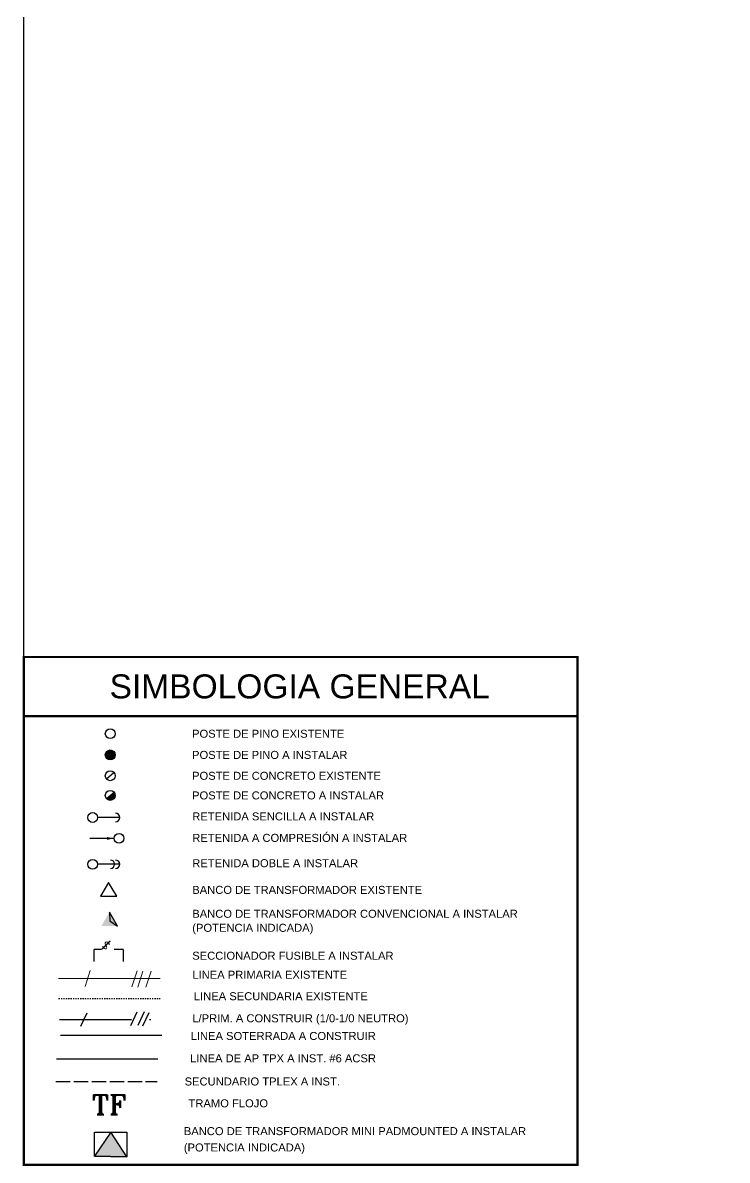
# Model space of a CAD drawing. Extents: x 604418 to 606014, y 1310869 to 1312555.
# Drawn here: x 605408.1 to 605466.9, y 1311003.9 to 1311098.8 of the extents above; entities that cross this region are included whole.
import ezdxf

# ---------------------------------------------------------------- set-up
doc = ezdxf.new("R2010")
doc.units = 0
doc.header["$MEASUREMENT"] = 0
for name, pattern in [('ACAD_ISO02W100', [15, 12, -3]), ('ACAD_ISO04W100', [30, 24, -3, 0, -3]), ('ACAD_ISO06W100', [36, 24, -3, 0, -3, 0, -3, 0, -3]), ('ACAD_ISO14W100', [24, 12, -3, 0, -3, 0, -3, 0, -3]), ('DASHED', [0.75, 0.5, -0.25])]:
    doc.linetypes.add(name, pattern=pattern)
doc.layers.get('0').update_dxf_attribs({"color": 10})
doc.layers.add('DETALLES', color=7, linetype='Continuous')
doc.layers.add('LMT a INSTALAR', color=6, linetype='ACAD_ISO06W100', lineweight=9)
doc.layers.add('RED MT EXISTENTE', color=7, linetype='ACAD_ISO04W100', lineweight=25)
doc.styles.add('AR', font='arial.ttf', dxfattribs={"height": 1.5})
doc.styles.add('romant', font='romant.shx')
doc.styles.add('TTT', font='romant.shx', dxfattribs={"height": 0.3})
doc.linetypes.add('VIA SOTERRADA', pattern='A,12.7,-5.08,["VS",Standard,S=2.54,R=0,X=-2.54,Y=-1.27],-5.08', length=22.86)

msp = doc.modelspace()

# ---------------------------------------------------------------- hatches: boundary and pattern name
at = {"layer": 'DETALLES'}
for points in [[(605415.005, 1311037.675, 1), (605415.829, 1311037.675, 1)], [(605415.351, 1311024.56), (605414.682, 1311023.401), (605416.02, 1311023.401)]]:
    msp.add_hatch(color=256, dxfattribs=at).paths.add_polyline_path(points)
at = {"layer": 'DETALLES', "linetype": 'ACAD_ISO06W100'}
msp.add_hatch(color=256, dxfattribs=at).paths.add_polyline_path([(605415.829, 1311034.295, 0.164478), (605415.745, 1311034.545), (605415.112, 1311034.019, 0.686421)])
at = {"layer": 'DETALLES', "ltscale": 0.025}
h = msp.add_hatch(color=7, dxfattribs=at)
h.dxf.hatch_style = 1
h.set_gradient(color1=(255, 255, 255), one_color=1, tint=1, name='CYLINDER')
h.paths.add_polyline_path([(605415.458, 1311006.194), (605414.115, 1311004.195), (605416.801, 1311004.157)])

# ---------------------------------------------------------------- linework, layer by layer
at = {"ltscale": 0.25}
msp.add_lwpolyline([(606013.759, 1310913.533), (605408.211, 1310911.04), (605408.211, 1311284.99), (606013.759, 1311287.483)], close=True, dxfattribs=at)
at = {"layer": 'DETALLES'}
for p, q in [((605415.11, 1311035.668), (605415.707, 1311036.218)), ((605415.736, 1311030.712), (605413.705, 1311030.712))]:
    msp.add_line(p, q, dxfattribs=at)
at = {"layer": 'DETALLES', "linetype": 'Continuous'}
for p, q in [((605415.745, 1311034.545), (605415.112, 1311034.019)), ((605416.218, 1311032.453), (605414.361, 1311032.453)), ((605416.218, 1311028.549), (605414.361, 1311028.549))]:
    msp.add_line(p, q, dxfattribs=at)
at = {"layer": 'DETALLES', "color": 5, "linetype": 'DASHED', "ltscale": 0.1}
msp.add_line((605411.11, 1311017.362), (605419.575, 1311017.362), dxfattribs=at)
at = {"layer": 'DETALLES', "color": 5, "linetype": 'VIA SOTERRADA', "ltscale": 0.05}
msp.add_line((605411.27, 1311014.282), (605419.72, 1311014.282), dxfattribs=at)
at = {"layer": 'DETALLES', "color": 3, "ltscale": 0.1}
msp.add_line((605410.931, 1311012.307), (605419.395, 1311012.307), dxfattribs=at)
at = {"layer": 'DETALLES', "color": 1, "linetype": 'ACAD_ISO02W100', "ltscale": 0.1}
msp.add_line((605410.871, 1311010.434), (605419.335, 1311010.434), dxfattribs=at)
at = {"layer": 'DETALLES', "color": 7, "lineweight": 25, "const_width": 0.185, "flags": 128}
for points in [[(605408.211, 1311003.468), (605408.211, 1311045.841), (605454.394, 1311045.841), (605454.394, 1311003.468)], [(605408.211, 1311045.841), (605454.394, 1311045.841), (605454.394, 1311040.915), (605408.211, 1311040.915)]]:
    msp.add_lwpolyline(points, close=True, dxfattribs=at)
at = {"layer": 'DETALLES', "linetype": 'Continuous'}
for points in [[(605415.284, 1311027.042), (605414.615, 1311025.883), (605415.953, 1311025.883)], [(605415.351, 1311024.56), (605415.382, 1311023.834), (605416.02, 1311023.401)], [(605415.458, 1311006.194), (605414.115, 1311004.195), (605416.801, 1311004.157)]]:
    msp.add_lwpolyline(points, close=True, dxfattribs=at)
at = {"layer": 'DETALLES', "const_width": 0.107}
for points in [[(605414.712, 1311021.459), (605415.428, 1311022.164)], [(605414.073, 1311020.439), (605414.073, 1311021.459)], [(605414.073, 1311021.459), (605414.712, 1311021.459)], [(605415.733, 1311021.459), (605416.499, 1311021.459)], [(605416.499, 1311021.459), (605416.499, 1311020.439)]]:
    msp.add_lwpolyline(points, dxfattribs=at)
at = {"layer": 'DETALLES', "ltscale": 0.025}
msp.add_lwpolyline([(605416.801, 1311004.157), (605414.115, 1311004.195), (605414.115, 1311006.195), (605416.801, 1311006.192), (605416.801, 1311004.157)], dxfattribs=at)
at = {"layer": 'DETALLES'}
for centre in [(605415.417, 1311039.442), (605415.417, 1311035.934)]:
    msp.add_circle(centre, 0.412, dxfattribs=at)
at = {"layer": 'DETALLES', "linetype": 'Continuous'}
for centre in [(605415.417, 1311037.675), (605415.417, 1311034.295), (605413.949, 1311032.453), (605416.148, 1311030.712), (605413.949, 1311028.549)]:
    msp.add_circle(centre, 0.412, dxfattribs=at)
for centre in [(605415.868, 1311032.453), (605415.428, 1311028.549), (605415.868, 1311028.549)]:
    msp.add_arc(centre, 0.35, 270, 90, dxfattribs=at)
at = {"layer": 'DETALLES'}
msp.add_solid([(605415.736, 1311030.712), (605415.161, 1311030.827), (605415.145, 1311030.587)], dxfattribs=at)
at = {"layer": 'LMT a INSTALAR', "color": 134, "linetype": 'ACAD_ISO14W100', "lineweight": 9, "ltscale": 0.55}
for p, q in [((605413.753, 1311019.682), (605413.315, 1311018.358)), ((605417.654, 1311019.66), (605417.215, 1311018.336)), ((605418.145, 1311019.623), (605417.706, 1311018.299)), ((605418.824, 1311019.623), (605418.386, 1311018.299))]:
    msp.add_line(p, q, dxfattribs=at)
at = {"layer": 'LMT a INSTALAR', "color": 134, "linetype": 'ACAD_ISO04W100', "lineweight": 9, "ltscale": 0.55}
msp.add_line((605411.11, 1311019.013), (605419.575, 1311019.013), dxfattribs=at)
at = {"layer": 'LMT a INSTALAR', "color": 6, "linetype": 'ACAD_ISO14W100', "lineweight": -2, "ltscale": 0.5}
msp.add_line((605411.195, 1311015.601), (605419.645, 1311015.601), dxfattribs=at)
at = {"layer": 'RED MT EXISTENTE', "color": 6, "lineweight": -2, "ltscale": 0.3}
for p, q in [((605413.45, 1311016.138), (605412.923, 1311015.011)), ((605417.643, 1311016.202), (605417.116, 1311015.075)), ((605418.247, 1311016.24), (605417.72, 1311015.113)), ((605418.625, 1311016.164), (605418.098, 1311015.038))]:
    msp.add_line(p, q, dxfattribs=at)

# ---------------------------------------------------------------- texts
at = {"layer": 'DETALLES', "linetype": 'Continuous', "lineweight": 25, "style": 'AR'}
for s, height, p in [('SIMBOLOGIA GENERAL', 2.00309, (605415.361, 1311042.39)), ('POSTE DE PINO EXISTENTE', 0.6677, (605422.242, 1311039.108)), ('POSTE DE PINO A INSTALAR', 0.6677, (605422.242, 1311037.341)), ('POSTE DE CONCRETO EXISTENTE', 0.6677, (605422.242, 1311035.599)), ('POSTE DE CONCRETO A INSTALAR', 0.6677, (605422.242, 1311033.961)), ('RETENIDA SENCILLA A INSTALAR', 0.6677, (605422.258, 1311032.211)), ('RETENIDA A COMPRESIÓN A INSTALAR', 0.6677, (605422.258, 1311030.419)), ('RETENIDA DOBLE A INSTALAR', 0.6677, (605422.258, 1311028.307)), ('BANCO DE TRANSFORMADOR EXISTENTE', 0.6677, (605422.258, 1311026.081)), ('BANCO DE TRANSFORMADOR CONVENCIONAL A INSTALAR', 0.6677, (605422.258, 1311024.089)), ('(POTENCIA INDICADA)', 0.6677, (605422.258, 1311022.916)), ('SECCIONADOR FUSIBLE A INSTALAR', 0.6677, (605422.258, 1311020.587)), ('LINEA PRIMARIA EXISTENTE', 0.6677, (605422.265, 1311019.001)), ('LINEA SECUNDARIA EXISTENTE', 0.6677, (605422.392, 1311017.209)), ('L/PRIM. A CONSTRUIR (1/0-1/0 NEUTRO)', 0.6677, (605422.265, 1311015.368)), ('LINEA SOTERRADA A CONSTRUIR', 0.6677, (605422.124, 1311013.894)), ('LINEA DE AP TPX A INST. #6 ACSR', 0.6677, (605422.085, 1311012.03)), ('SECUNDARIO TPLEX A INST.', 0.6677, (605421.62, 1311010.096)), ('TRAMO FLOJO', 0.6677, (605421.948, 1311008.274)), ('BANCO DE TRANSFORMADOR MINI PADMOUNTED A INSTALAR', 0.6677, (605421.555, 1311005.954)), ('(POTENCIA INDICADA)', 0.6677, (605421.555, 1311004.59))]:
    msp.add_text(s, height=height, dxfattribs=at).set_placement(p)
at = {"layer": 'DETALLES', "style": 'romant'}
msp.add_text('S', height=0.59, rotation=141.40219, dxfattribs=at).set_placement((605415.444, 1311021.857))
at = {"layer": 'DETALLES', "color": 6, "style": 'TTT'}
msp.add_text('TF', height=1.6626, dxfattribs=at).set_placement((605413.889, 1311007.666))

doc.saveas('drawing.dxf')
